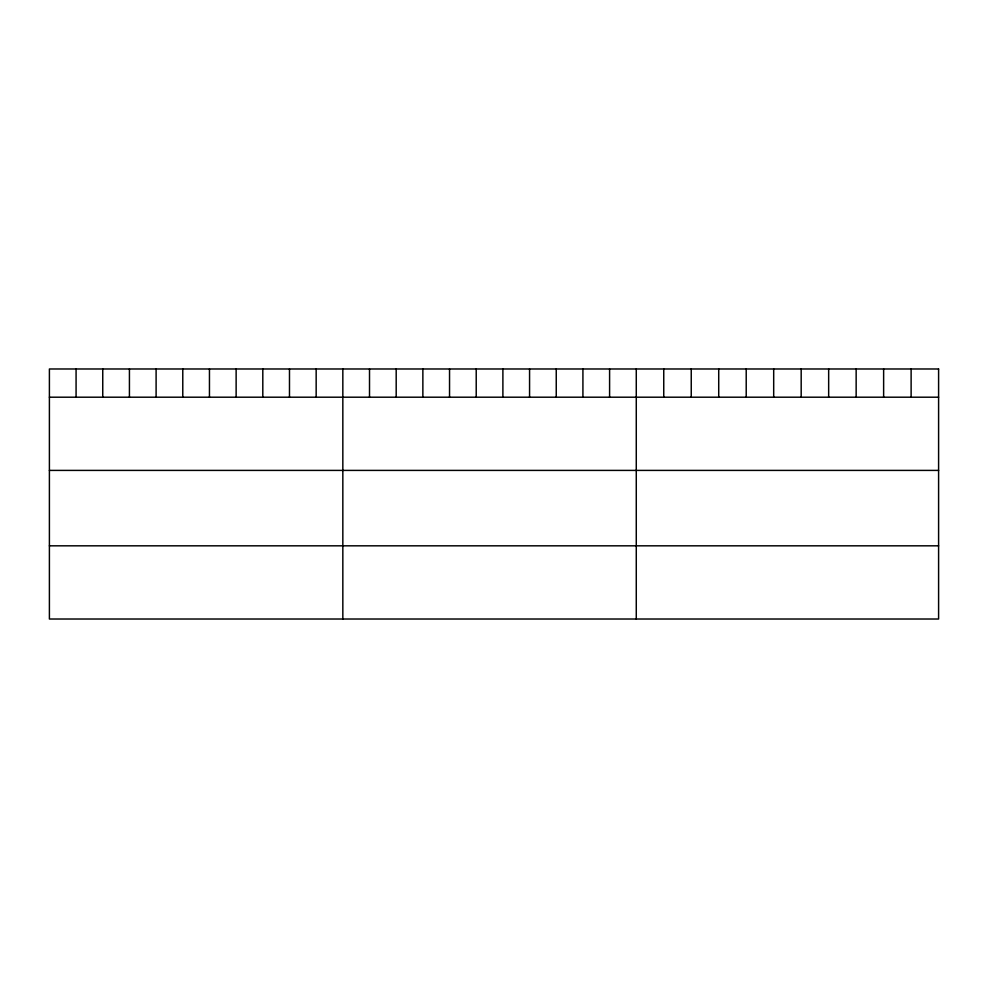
<?xml version="1.0" encoding="UTF-8"?>
<svg xmlns="http://www.w3.org/2000/svg" width="988" height="988" viewBox="0 0 988 988"><rect width="100%" height="100%" fill="white"/><g stroke="black" fill="none" stroke-linecap="round" stroke-linejoin="round"><path stroke-width="1.48" d="M49.4 397.201L938.6 397.201M49.4 470.399L938.6 470.399M49.4 545.821L938.6 545.821M911.121 368.981L911.121 397.201M883.63 368.981L883.63 397.201M856.151 368.981L856.151 397.201M828.66 368.981L828.66 397.201M801.182 368.981L801.182 397.201M773.69 368.981L773.69 397.201M746.212 368.981L746.212 397.201M718.721 368.981L718.721 397.201M691.242 368.981L691.242 397.201M663.751 368.981L663.751 397.201M636.272 368.981L636.272 619.019M609.596 368.981L609.596 397.201M582.92 368.981L582.92 397.201M556.244 368.981L556.244 397.201M529.568 368.981L529.568 397.201M502.892 368.981L502.892 397.201M476.216 368.981L476.216 397.201M449.54 368.981L449.54 397.201M422.864 368.981L422.864 397.201M396.188 368.981L396.188 397.201M369.512 368.981L369.512 397.201M342.836 368.981L342.836 619.019M316.16 368.981L316.16 397.201M289.484 368.981L289.484 397.201M262.808 368.981L262.808 397.201M236.132 368.981L236.132 397.201M209.456 368.981L209.456 397.201M182.78 368.981L182.78 397.201M156.104 368.981L156.104 397.201M129.428 368.981L129.428 397.201M102.752 368.981L102.752 397.201M76.076 368.981L76.076 397.201M938.6 368.981L49.4 368.981L49.4 619.019L938.6 619.019L938.6 368.981"/></g></svg>
